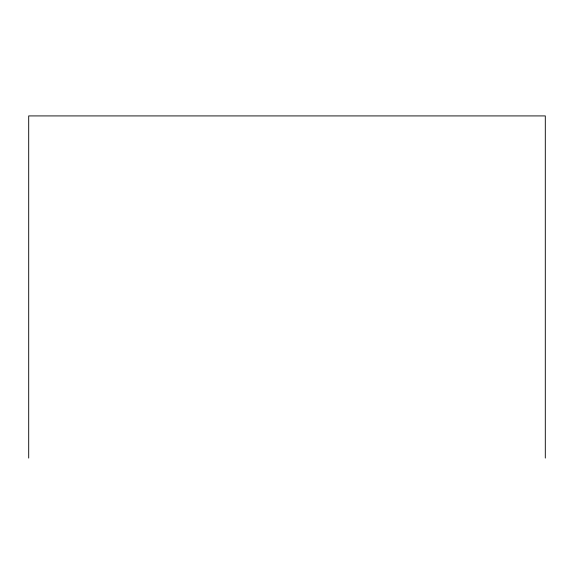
<?xml version="1.0" encoding="UTF-8"?>
<svg xmlns="http://www.w3.org/2000/svg" width="574" height="574" viewBox="0 0 574 574"><rect width="100%" height="100%" fill="white"/><g stroke="black" fill="none" stroke-linecap="round" stroke-linejoin="round"><path stroke-width="0.86" d="M545.3 458.081L545.3 115.919L28.7 115.919L28.7 458.081"/></g></svg>
